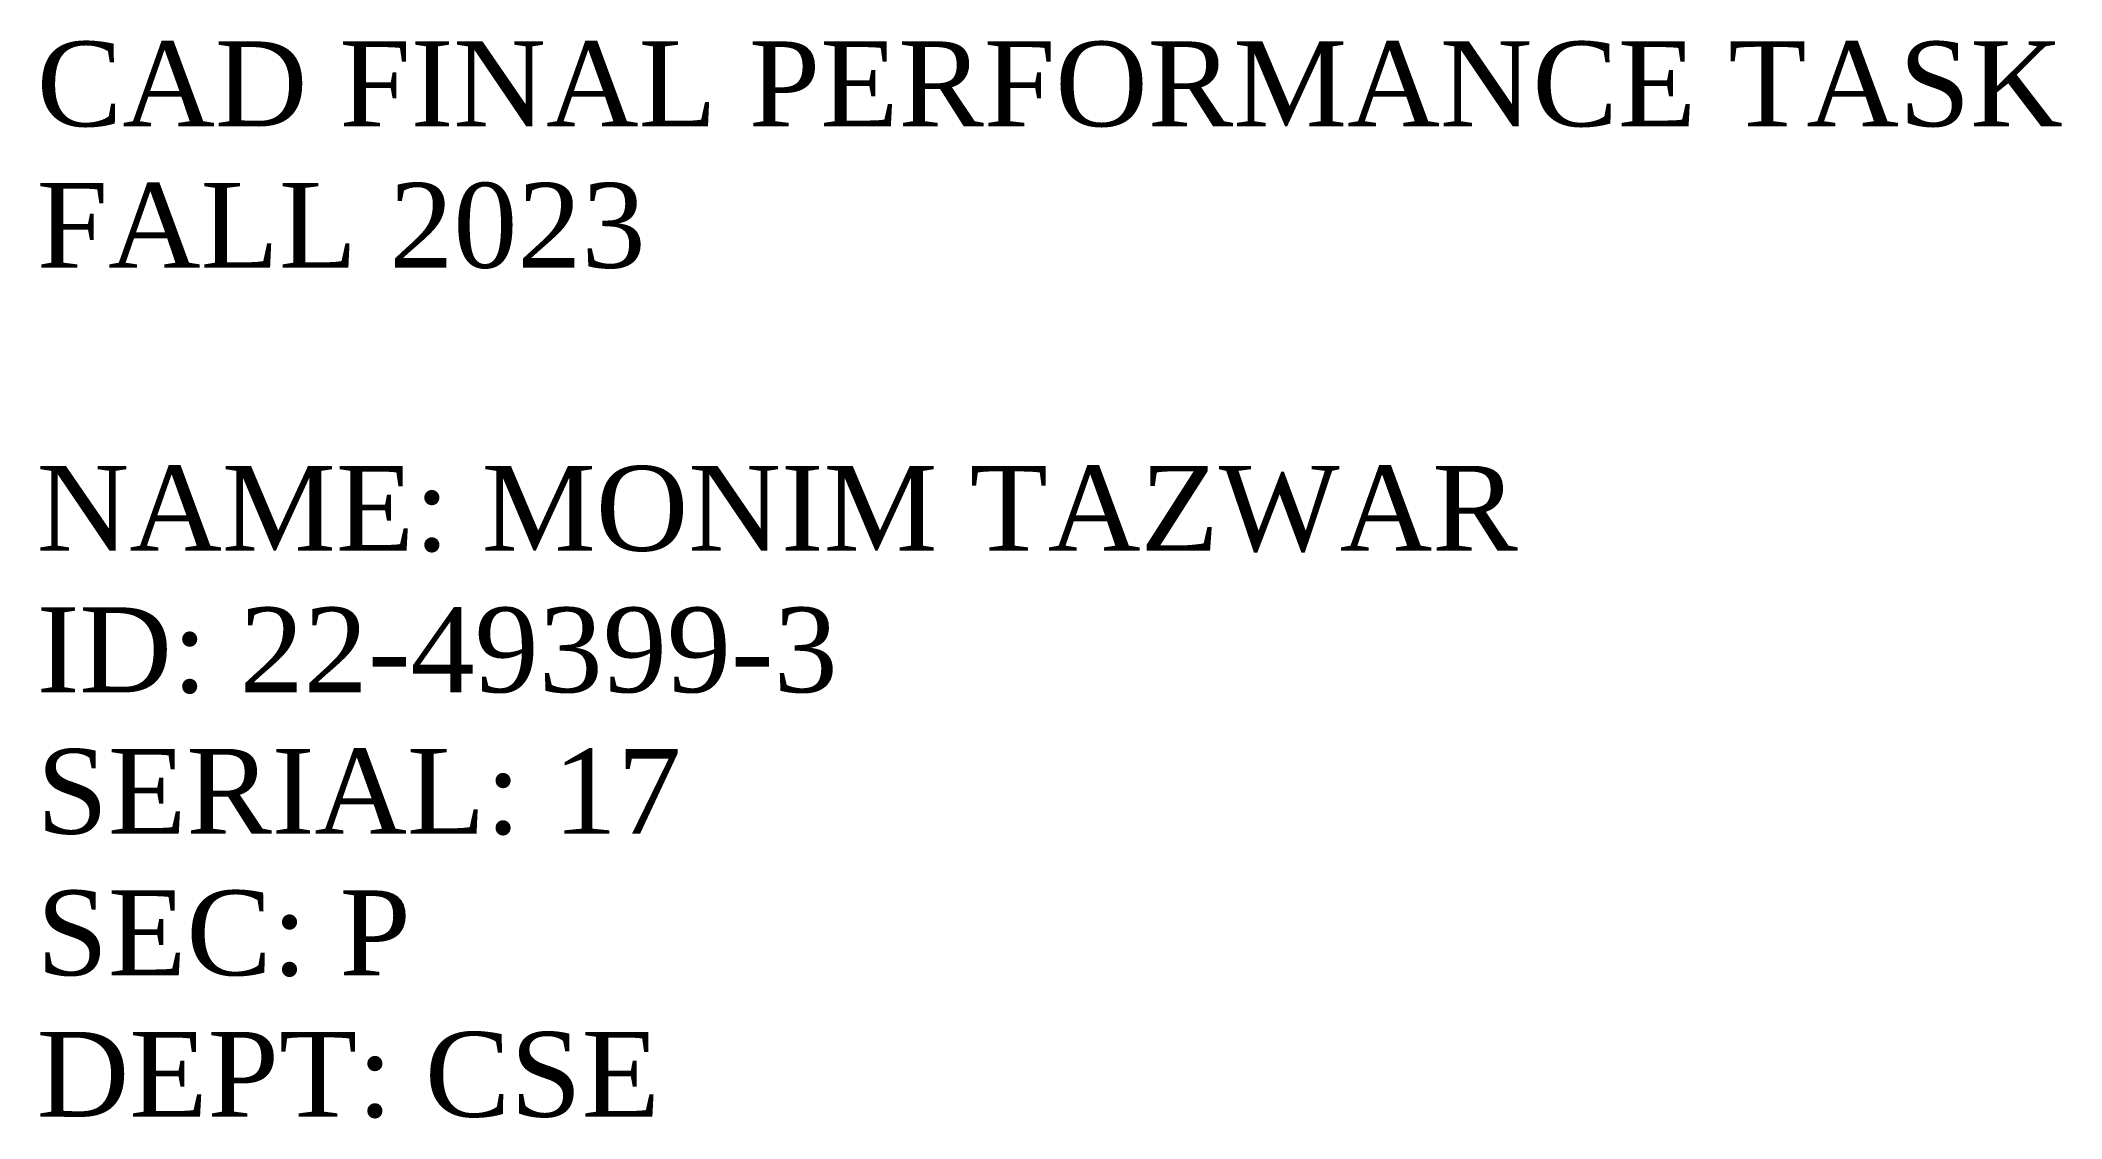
# Model space of a CAD drawing. Header units: inches. Extents: x -1044 to -758, y 359 to 512.
import ezdxf

# ---------------------------------------------------------------- set-up
doc = ezdxf.new("R2010")
doc.units = ezdxf.units.IN
doc.header["$MEASUREMENT"] = 0

msp = doc.modelspace()

# ---------------------------------------------------------------- texts
at = {"insert": (-1044.19, 511.39), "char_height": 12, "attachment_point": 1}
msp.add_mtext('{\\fTimes New Roman|b0|i0|c0|p18;\\C1;CAD FINAL PERFORMANCE TASK\\PFALL 2023\\P\\PNAME: MONIM TAZWAR\\PID: 22-49399-3\\PSERIAL: 17\\PSEC: P\\PDEPT: CSE}', dxfattribs=at)

doc.saveas('drawing.dxf')
